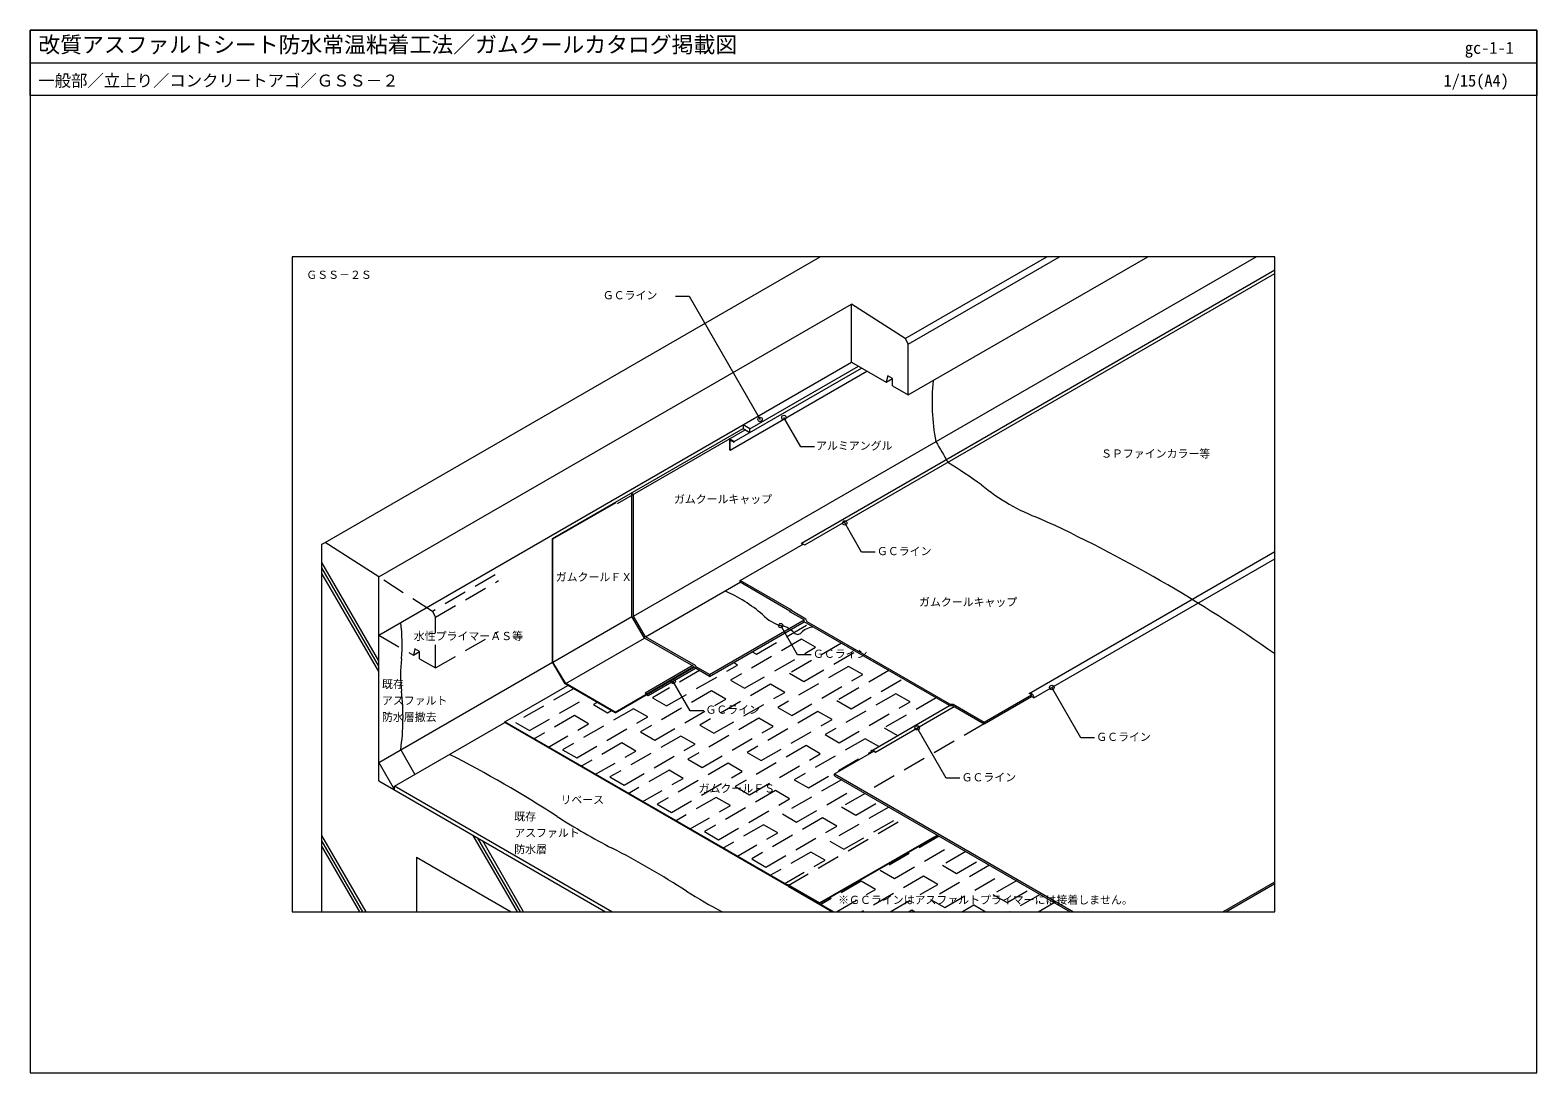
# Model space of a CAD drawing. Units: millimetres, scale not verified. Extents: x -2070 to 2070, y -1433 to 1432.
import ezdxf
from ezdxf.enums import TextEntityAlignment as Align

# ---------------------------------------------------------------- set-up
doc = ezdxf.new("R2010")
doc.units = ezdxf.units.MM
doc.header["$LTSCALE"] = 5
doc.linetypes.add('USER1', pattern=[19.05, 12.7, -6.35])
for name, color, linetype, lineweight in [('0-0_0', 7, 'Continuous', 18), ('0-1_WAKU', 7, 'Continuous', 18), ('0-2_KUTAI', 3, 'Continuous', 18), ('0-3_BOUSUI', 1, 'Continuous', 18), ('0-4_MOJI', 7, 'Continuous', 18), ('0-5_HATCH', 9, 'Continuous', 18), ('0-6_KANAMONO', 4, 'Continuous', 18), ('0-7_bousui2', 7, 'USER1', 9)]:
    doc.layers.add(name, color=color, linetype=linetype, lineweight=lineweight)
doc.styles.add('ＭＳ ゴシック', font='')
doc.styles.get('ＭＳ ゴシック').set_extended_font_data('MS Gothic')

msp = doc.modelspace()

# ---------------------------------------------------------------- linework, layer by layer
at = {"layer": '0-0_0'}
msp.add_line((-2069.962, 1342.483), (2070.038, 1342.483), dxfattribs=at)
msp.add_lwpolyline([(-1349.962, -990.017), (1350.038, -990.017), (1350.038, 809.983), (-1349.962, 809.983)], close=True, dxfattribs=at)
at = {"layer": '0-1_WAKU'}
for points in [[(-2069.962, -1432.517), (2070.038, -1432.517), (2070.038, 1432.483), (-2069.962, 1432.483)], [(2070.038, 1252.483), (-2069.962, 1252.483), (-2069.962, 1432.483), (2070.038, 1432.483)], [(-2069.962, -1432.517), (2070.038, -1432.517), (2070.038, 1432.483), (-2069.962, 1432.483)]]:
    msp.add_lwpolyline(points, close=True, dxfattribs=at)
at = {"layer": '0-2_KUTAI'}
for p, q in [((334.224, 585.383), (723.244, 809.983)), ((342.641, 429.983), (1000.821, 809.983)), ((342.641, 569.983), (758.334, 809.983)), ((-1112.281, -70.017), (186.757, 679.983)), ((186.757, 519.983), (186.757, 679.983)), ((334.224, 585.383), (186.757, 679.983)), ((334.224, 585.383), (342.641, 569.983)), ((342.641, 429.983), (342.641, 569.983)), ((-1112.281, -230.017), (186.757, 519.983)), ((186.757, 519.983), (282.02, 464.983)), ((286.35, 482.483), (282.02, 464.983)), ((282.02, 464.983), (299.34, 474.983)), ((299.34, 474.983), (286.35, 482.483)), ((299.34, 454.983), (299.34, 474.983)), ((299.34, 454.983), (342.641, 429.983)), ((-1268.166, -990.017), (-1268.166, 19.983)), ((-1112.281, -70.017), (-1259.749, 24.584)), ((-1112.281, -230.017), (-1112.281, -70.017)), ((-1112.281, -630.017), (-1112.281, -230.017)), ((-1112.281, -580.017), (-1068.98, -655.017)), ((-1112.281, -630.017), (-488.743, -990.017)), ((-1008.358, -840.017), (-1008.358, -990.017)), ((-1008.358, -840.017), (-748.551, -990.017))]:
    msp.add_line(p, q, dxfattribs=at)
at = {"layer": '0-2_KUTAI', "linetype": 'USER1'}
for p, q in [((-964.814, -164.617), (-1112.281, -70.017)), ((-792.255, -64.319), (-964.814, -164.617)), ((-956.397, -180.017), (-783.192, -80.017)), ((-964.814, -164.617), (-956.397, -180.017)), ((-956.397, -320.017), (-956.397, -180.017)), ((-1112.281, -230.017), (-1017.018, -285.017)), ((-956.397, -320.017), (-783.192, -220.017)), ((-1012.688, -267.517), (-1017.018, -285.017)), ((-1017.018, -285.017), (-999.698, -275.017)), ((-999.698, -275.017), (-1012.688, -267.517)), ((-999.698, -295.017), (-999.698, -275.017)), ((-999.698, -295.017), (-956.397, -320.017))]:
    msp.add_line(p, q, dxfattribs=at)
at = {"layer": '0-2_KUTAI'}
msp.add_lwpolyline([(-1268.166, 19.983), (-1259.749, 24.584), (100.603, 809.983)], dxfattribs=at)
at = {"layer": '0-3_BOUSUI'}
for p, q in [((-412.533, -177.845), (1298.437, 809.983)), ((49.77, 23.073), (1350.038, 773.783)), ((-92.103, 336.983), (205.809, 508.983)), ((-635.101, 35.483), (-111.156, 337.983)), ((-455.834, 131.983), (-105.094, 334.483)), ((-111.156, 337.983), (-92.103, 326.983)), ((-92.103, 326.983), (-92.103, 336.983)), ((-633.369, 34.483), (-460.164, 134.483)), ((-416.863, 159.483), (-412.533, 156.983)), ((-635.101, 35.483), (-633.369, 34.483)), ((52.103, 19.163), (49.77, 23.073)), ((674.787, -389.781), (1350.038, 0.076)), ((687.777, -402.281), (1350.038, -19.924)), ((-378.691, -234.556), (-118.883, -84.556)), ((-633.369, -304.039), (-416.863, -179.039)), ((-202.955, -338.017), (56.853, -188.017)), ((-202.955, -343.017), (56.853, -193.017)), ((-598.338, -362.742), (-381.832, -237.742)), ((-1112.281, -580.017), (-635.101, -304.517)), ((-462.762, -441.017), (-246.256, -316.017)), ((-462.762, -443.017), (-246.256, -318.017)), ((-380.49, -388.517), (-250.586, -313.517)), ((-371.83, -395.517), (-241.926, -320.517)), ((-765.871, -468.017), (-592.666, -368.017)), ((-202.955, -338.017), (-202.955, -343.017)), ((-380.49, -388.517), (-376.16, -391.017)), ((551.378, -468.531), (681.282, -393.531)), ((551.378, -473.531), (681.282, -398.531)), ((687.777, -402.281), (681.282, -398.531)), ((-462.762, -443.017), (-462.762, -441.017)), ((239.609, -548.531), (456.115, -423.531)), ((252.599, -551.031), (469.106, -426.031)), ((-1068.98, -645.017), (-765.871, -470.017)), ((-765.871, -470.017), (-765.871, -468.017)), ((551.378, -473.531), (551.378, -468.531)), ((-1051.659, -545.017), (-1012.688, -612.517)), ((140.016, -611.031), (248.269, -548.531)), ((243.939, -551.031), (239.609, -548.531)), ((248.269, -548.531), (252.599, -551.031)), ((140.016, -616.031), (787.778, -990.017)), ((-1068.98, -655.017), (-1068.98, -645.017)), ((-471.422, -990.017), (-1068.98, -645.017)), ((99.287, -965.516), (422.314, -779.016)), ((99.287, -967.516), (424.046, -780.016)), ((1206.984, -990.017), (1350.038, -907.424)), ((12.684, -917.516), (138.259, -990.017)), ((12.684, -919.516), (12.684, -917.516)), ((12.684, -919.516), (134.795, -990.017)), ((1215.644, -990.017), (1350.038, -912.424)), ((99.287, -967.516), (99.287, -965.516))]:
    msp.add_line(p, q, dxfattribs=at)
for points in [[(49.77, 23.073), (58.652, 17.944), (1350.038, 763.527)], [(-92.103, 336.983), (-111.156, 347.983), (-111.156, 337.983)], [(-202.955, -343.017), (-246.256, -318.017), (-246.256, -316.017), (-381.832, -237.742), (-416.863, -179.039), (-416.863, 159.483)], [(-202.955, -338.017), (-240.194, -316.517), (-241.926, -313.517), (-378.691, -234.556), (-412.533, -177.845), (-412.533, 156.983)], [(-462.762, -443.017), (-599.594, -364.017), (-635.101, -304.517), (-635.101, 35.483)], [(-462.762, -441.017), (-598.338, -362.742), (-633.369, -304.039), (-633.369, 34.483)], [(-118.883, -84.556), (-118.883, -79.556), (54.322, 20.444)], [(457.276, -419.201), (65.513, -193.017), (61.183, -185.517), (22.784, -163.347), (21.052, -160.347), (-118.883, -79.556)], [(456.115, -423.531), (56.853, -193.017), (56.853, -188.017), (19.614, -166.517), (17.882, -163.517), (-118.883, -84.556)], [(-376.16, -391.017), (-376.16, -393.017), (-371.83, -395.517)], [(681.282, -398.531), (681.282, -393.531), (674.787, -389.781)], [(456.115, -423.531), (464.776, -423.531), (551.378, -473.531)], [(457.276, -419.201), (465.936, -419.201), (551.378, -468.531)], [(99.287, -965.516), (13.148, -915.784), (9.684, -915.784), (-765.871, -468.017)], [(99.287, -967.516), (12.684, -917.516), (9.22, -917.516), (-765.871, -470.017)], [(140.016, -616.031), (140.016, -611.031), (796.439, -990.017)]]:
    msp.add_lwpolyline(points, dxfattribs=at)
for centre, radius, start, end in [((974.838, 411.155), 566.717, 174.08791, 191.09715), ((3598.691, 2100.364), 3653.227, 209.48833, 210.52398), ((-755.558, -1649.27), 2246.202, 54.64911, 57.48748), ((914.098, 639.388), 587.722, 230.97773, 249.02227), ((-941.663, -3514.603), 3962.932, 54.67003, 65.46897), ((-323.905, -483.931), 409.203, 49.37572, 66.49216), ((-1487.222, -253.164), 439.426, 354.55444, 7.60398), ((17.513, -104.836), 101.572, 222.41593, 257.58407), ((-18.185, -266.986), 64.46, 42.41593, 77.58407), ((39.023, -214.719), 13.029, 222.41593, 317.58407), ((83.798, -255.627), 47.62, 91.15998, 137.58407), ((-676.686, -339.351), 375.735, 173.20046, 186.79954), ((-1665.503, -457.252), 620.086, 351.86325, 6.79954), ((676.866, -400.621), 11.037, 351.34855, 100.85568), ((-2483.715, -3614.099), 3434.524, 57.17473, 62.86797), ((244.924, -555.911), 9.095, 32.45091, 125.7623), ((317.735, 725.264), 1730.571, 237.1132, 242.8868), ((-1538.965, -2900.985), 2343.374, 57.1132, 62.8868), ((481.942, 246.648), 1397.202, 237.6077, 242.26399)]:
    msp.add_arc(centre, radius, start, end, dxfattribs=at)
at = {"layer": '0-4_MOJI'}
for p, q in [((-297.064, 701.36), (-259.564, 701.36)), ((-259.564, 701.36), (-64.141, 362.876)), ((47.462, 287.922), (1.075, 368.266)), ((84.962, 287.922), (47.462, 287.922)), ((214.712, -1.764), (168.326, 78.58)), ((252.212, -1.764), (214.712, -1.764)), ((38.772, -283.83), (-7.615, -203.486)), ((76.272, -283.83), (38.772, -283.83)), ((-256.501, -437.372), (-302.888, -357.028)), ((817.295, -512.098), (737.364, -373.652)), ((-219.001, -437.372), (-256.501, -437.372)), ((447.232, -623.254), (367.3, -484.808)), ((854.795, -512.098), (817.295, -512.098)), ((484.732, -623.254), (447.232, -623.254))]:
    msp.add_line(p, q, dxfattribs=at)
for centre in [(1.075, 368.266), (-64.141, 362.876), (168.326, 78.58), (-7.615, -203.486), (-302.888, -357.028), (737.364, -373.652), (367.3, -484.808)]:
    msp.add_circle(centre, 6, dxfattribs=at)
at = {"layer": '0-5_HATCH'}
for p, q in [((-1112.281, -300.017), (-1268.166, -30.017)), ((-1112.281, -315.017), (-1268.166, -45.017)), ((-1112.281, -330.017), (-1268.166, -60.017)), ((-1146.922, -990.017), (-1268.166, -780.017)), ((-731.23, -990.017), (-852.474, -780.017)), ((-1155.583, -990.017), (-1268.166, -795.017)), ((-1164.243, -990.017), (-1268.166, -810.017)), ((-722.57, -990.017), (-839.483, -787.517)), ((-713.91, -990.017), (-826.493, -795.017))]:
    msp.add_line(p, q, dxfattribs=at)
at = {"layer": '0-6_KANAMONO'}
for p, q in [((-135.405, 301.983), (214.47, 503.983)), ((-146.663, 278.483), (229.192, 495.483))]:
    msp.add_line(p, q, dxfattribs=at)
msp.add_lwpolyline([(-135.405, 299.983), (-135.405, 301.983), (-148.395, 309.483), (-148.395, 279.483), (-146.663, 278.483), (-146.663, 306.483)], close=True, dxfattribs=at)
at = {"layer": '0-7_bousui2'}
for p, q in [((551.378, -473.531), (226.619, -661.031)), ((12.684, -917.516), (337.444, -730.016)), ((704.916, -942.176), (622.054, -990.017)), ((699.996, -990.017), (743.887, -964.676))]:
    msp.add_line(p, q, dxfattribs=at)
for points in [[(-85.764, -275.357), (-74.229, -282.016), (68.387, -199.676)], [(159.32, -252.176), (16.704, -334.516), (55.675, -357.016), (198.291, -274.676)], [(-230.391, -327.176), (-360.018, -402.016), (-321.046, -424.516), (-126.191, -312.016), (-137.725, -305.357)], [(289.224, -327.176), (146.607, -409.516), (185.578, -432.016), (328.195, -349.676)], [(-576.801, -377.176), (-736.739, -469.516), (-697.767, -492.016), (-537.83, -399.676)], [(419.128, -402.176), (276.511, -484.516), (313.499, -505.871)], [(-647.816, -538.176), (-535.388, -473.266), (-574.359, -450.766), (-686.787, -515.676)], [(-511.85, -414.676), (-522.397, -420.766), (-483.426, -443.266), (-472.878, -437.176)], [(-517.912, -613.176), (-405.484, -548.266), (-444.455, -525.766), (-556.883, -590.676)], [(261.537, -535.871), (224.55, -514.516), (29.694, -627.016), (68.665, -649.516), (241.593, -549.676)], [(-388.008, -688.176), (-275.58, -623.266), (-314.551, -600.766), (-426.979, -665.676)], [(159.32, -627.176), (-2.782, -720.766), (36.189, -743.266), (198.291, -649.676)], [(-258.104, -763.176), (-145.676, -698.266), (-184.647, -675.766), (-297.075, -740.676)], [(289.224, -702.176), (127.122, -795.766), (166.093, -818.266), (328.195, -724.676)], [(224.272, -664.676), (159.598, -702.016), (198.569, -724.516), (263.243, -687.176)], [(-128.2, -838.176), (-15.772, -773.266), (-54.744, -750.766), (-167.171, -815.676)], [(427.788, -782.176), (265.686, -875.766), (304.657, -898.266), (466.759, -804.676)], [(1.704, -913.176), (114.131, -848.266), (75.16, -825.766), (-37.268, -890.676)], [(501.4, -824.676), (436.726, -862.016), (475.697, -884.516), (540.371, -847.176)], [(566.352, -862.176), (404.25, -955.766), (443.221, -978.266), (605.323, -884.676)], [(145.74, -990.017), (252.695, -928.266), (213.724, -905.766), (101.296, -970.676)], [(292.964, -990.017), (423.735, -914.516), (384.764, -892.016), (215.022, -990.017)], [(639.964, -904.676), (575.29, -942.016), (614.261, -964.516), (678.935, -927.176)], [(359.651, -990.017), (352.288, -985.766), (344.926, -990.017)], [(554.507, -990.017), (523.328, -972.016), (492.15, -990.017)]]:
    msp.add_lwpolyline(points, dxfattribs=at)
for points in [[(88.151, -263.266), (49.179, -240.766), (-145.676, -353.266), (-106.705, -375.766)], [(218.054, -338.266), (179.083, -315.766), (-15.772, -428.266), (23.199, -450.766)], [(3.713, -387.016), (-35.258, -364.516), (-230.114, -477.016), (-191.143, -499.516)], [(-158.667, -405.766), (-197.638, -383.266), (-392.493, -495.766), (-353.522, -518.266)], [(347.958, -413.266), (308.987, -390.766), (114.131, -503.266), (153.103, -525.766)], [(-373.008, -454.516), (-411.979, -432.016), (-606.835, -544.516), (-567.864, -567.016)], [(133.617, -462.016), (94.646, -439.516), (-100.21, -552.016), (-61.239, -574.516)], [(-28.763, -480.766), (-67.734, -458.266), (-262.59, -570.766), (-223.619, -593.266)], [(-243.104, -529.516), (-282.075, -507.016), (-476.931, -619.516), (-437.96, -642.016)], [(101.141, -555.766), (62.17, -533.266), (-132.686, -645.766), (-93.715, -668.266)], [(-113.2, -604.516), (-152.171, -582.016), (-347.027, -694.516), (-308.056, -717.016)], [(16.704, -679.516), (-22.268, -657.016), (-217.123, -769.516), (-178.152, -792.016)], [(146.607, -754.516), (107.636, -732.016), (-87.22, -844.516), (-48.248, -867.016)]]:
    msp.add_lwpolyline(points, close=True, dxfattribs=at)

# ---------------------------------------------------------------- texts
at = {"layer": '0-1_WAKU', "style": 'ＭＳ ゴシック'}
for s, height, p in [('改質アスファルトシート防水常温粘着工法／ガムクールカタログ掲載図', 43.99, (-2047.462, 1357.483)), ('gc-1-1', 32.99, (1872.107, 1357.483)), ('一般部／立上り／コンクリートアゴ／ＧＳＳ－２', 32.99, (-2047.462, 1267.483)), ('1/15(A4)', 32.99, (1813.63, 1267.483))]:
    msp.add_text(s, height=height, dxfattribs=at).set_placement(p, align=Align.BOTTOM_LEFT)
at = {"layer": '0-4_MOJI', "style": 'ＭＳ ゴシック'}
for s, p in [('ＧＳＳ－２Ｓ', (-1311.165, 742.457)), ('ＧＣライン', (-496.488, 686.36)), ('アルミアングル', (89.462, 272.922)), ('ＳＰファインカラー等', (872.592, 251.233)), ('ガムクールキャップ', (-301.163, 126.074)), ('ＧＣライン', (256.712, -16.764)), ('ガムクールＦＸ', (-625.759, -87.997)), ('ガムクールキャップ', (372.366, -156.618)), ('水性プライマーＡＳ等', (-1015.687, -250.126)), ('ＧＣライン', (80.772, -298.83)), ('既存', (-1103.254, -382.359)), ('アスファルト', (-1103.254, -427.359)), ('防水層撤去', (-1103.254, -472.359)), ('ＧＣライン', (-214.501, -452.372)), ('ＧＣライン', (859.295, -527.098)), ('ＧＣライン', (489.232, -638.254)), ('ガムクールＦＳ', (-233.307, -668.823)), ('リベース', (-612.899, -699.709)), ('既存', (-739.822, -745.791)), ('アスファルト', (-739.822, -790.791)), ('防水層', (-739.822, -835.791)), ('※ＧＣラインはアスファルトプライマーには接着しません。', (150.038, -975.017))]:
    msp.add_text(s, height=21.99, dxfattribs=at).set_placement(p, align=Align.BOTTOM_LEFT)

doc.saveas('drawing.dxf')
